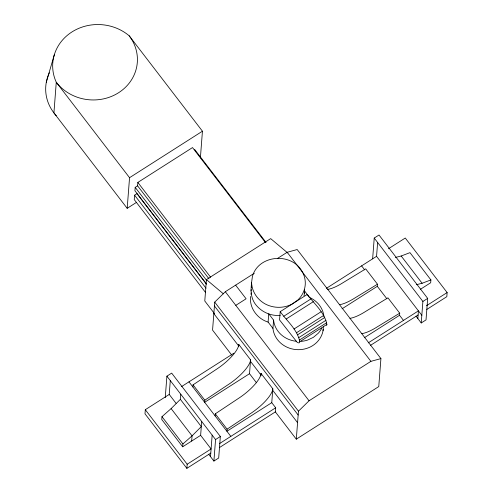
<?xml version="1.0" encoding="UTF-8"?>
<svg xmlns="http://www.w3.org/2000/svg" width="493" height="493" viewBox="0 0 493 493"><rect width="100%" height="100%" fill="white"/><g stroke="black" fill="none" stroke-linecap="round" stroke-linejoin="round"><path stroke-width="0.74" d="M136.302 202.512L127.188 208.323L129.548 177.69L56.276 82.263A45.8 41.905 4.4 0 1 71.941 31.953A45.8 41.905 4.4 0 1 129.172 35.773L202.438 131.206L200.38 158.006M206.518 284.221L136.98 193.657L134.589 195.179L134.25 199.61L205.649 292.608M265.32 242.396L192.516 147.573L137.843 182.435L137.584 185.83L135.193 187.358L134.928 190.754L206.333 283.752M170.295 380.596L169.228 394.437L145.306 409.695L144.991 413.818L186.859 468.35L210.782 453.092M180.758 394.227L180.37 399.336L171.126 408.598L161.975 416.684L161.753 419.512L182.687 446.781L200.633 435.337L201.692 421.49M165.241 397.678L166.899 376.171L171.681 373.121L220.34 436.496L218.689 458.009L213.907 461.06L208.644 454.213M182.687 446.781L182.909 443.946L161.975 416.684M192.886 386.962L193.053 384.854L215.527 369.892A27.516 8.578 -37.5 0 0 238.809 344.515L250.586 359.853L249.52 373.7L256.496 382.784M186.859 468.35L187.174 464.227L145.306 409.695M191.66 441.056L192.06 435.867L201.304 426.605L180.37 399.336M287.641 252.872L270.669 238.624L206.431 279.586L204.786 300.995L214.424 313.548M193.053 384.854L204.829 400.193L204.663 402.3L249.52 373.7M254.314 273.233L225.319 291.72L214.72 302.123L212.563 330.107L231.747 355.089M210.505 456.635L212.163 435.128M215.133 415.938L215.293 413.824L237.774 398.862A27.516 8.578 -37.5 0 0 261.05 373.484L272.826 388.823L271.76 402.67L275.686 407.779L275.365 411.901L219.422 447.582M213.907 461.06L215.558 439.553L166.899 376.171M215.293 413.824L227.07 429.163L226.909 431.27L271.76 402.67M238.692 346.049L238.809 344.515M280.221 315.341C270.367 316.346 260.298 311.428 254.727 303.263C249.427 295.171 251.184 285.318 252.434 276.333C258.406 255.084 290.291 252.182 301.537 270.466A26.862 24.582 4.4 0 1 297.667 300.145L292.158 304.045A26.862 24.582 4.4 0 1 265.308 304.015C257.494 299.762 251.898 291.702 251.603 282.699M260.871 375.783L261.05 373.484M323.26 329.219A25.297 23.146 4.4 0 1 298 349.685A25.297 23.146 4.4 0 1 272.943 328.387L268.106 322.089L268.74 313.819L273.578 320.117A25.297 23.146 4.4 0 0 296.706 341.316M272.943 328.387L273.578 320.117M280.197 311.675L279.562 319.945L297.002 342.124A11.703 2.995 57.5 0 0 299.775 341.723L326.89 324.431C324.585 312.328 314.275 303.996 307.312 294.383L280.197 311.675C287.166 321.282 297.47 329.62 299.775 341.723M304.489 293.286L304.44 289.619M296.299 439.171L298.456 411.187L309.056 400.784L370.902 361.344L380.916 358.596L378.766 386.58L296.299 439.171L275.248 411.754M323.038 330.717L323.328 326.958M372.634 258.837L374.23 238.064L379.012 235.013L427.677 298.394L426.02 319.908L421.238 322.958L415.981 316.112M421.823 315.292L376.56 256.335L377.626 242.488M386.869 298.764L377.311 286.316L377.472 284.208L365.695 268.87L343.319 282.507A27.516 8.578 -37.5 0 1 327.716 289.379M403.477 320.401L399.552 315.286L399.718 313.178L387.942 297.84L365.566 311.477A27.516 8.578 -37.5 0 1 349.956 318.349M417.836 318.533L418.428 310.867L368.234 342.875M421.238 322.958L422.889 301.445L374.23 238.064M395.386 257.457L401.185 256.003L409.973 252.644L430.907 279.913L430.685 282.742L420.437 289.28M388.459 248.749L405.264 238.027L447.133 292.559L446.818 296.681L426.778 309.462M250.968 290.962L251.147 289.588M251.418 287.53L251.701 285.33M250.69 296.478C249.014 307.774 257.445 318.903 268.106 322.089M250.968 294.327L251.159 292.867M304.045 295.8L304.662 291.036L309.284 297.347A25.297 23.146 4.4 0 1 323.919 316.407M46.299 82.251L54.409 54.464M182.909 443.946L192.06 435.867L171.126 408.598M204.829 400.193L227.304 385.23A27.516 8.578 -37.5 0 0 250.586 359.853M227.07 429.163L249.544 414.2A27.516 8.578 -37.5 0 0 272.826 388.823M129.548 177.69L202.438 131.206M277.504 258.443L287.166 252.28L297.18 249.532L380.916 358.596M235.79 305.352L246.099 298.783L235.629 285.145M326.366 288.343L376.56 256.335M283.734 316.278L310.843 298.986M286.26 318.959L313.369 301.667M181.486 386.623L233.818 353.247M293.988 329.028L321.097 311.736M296.429 332.812L323.544 315.526M297.562 334.821L324.671 317.529M342.068 308.791L377.311 286.316M298.826 337.6L325.941 320.308M299.584 339.967L326.699 322.675M364.309 337.76L399.552 315.286M422.889 301.445L427.677 298.394M215.558 439.553L220.34 436.496M426.445 305.752L447.133 292.559M370.526 345.334L418.113 314.99M187.174 464.227L211.096 448.969L200.633 435.337M219.619 443.534L275.686 407.779M377.472 284.208L355.096 297.846A27.516 8.578 -37.5 0 1 339.486 304.717M399.718 313.178L377.342 326.816A27.516 8.578 -37.5 0 1 361.733 333.687M416.32 284.72L422.119 283.272L430.907 279.913M206.431 279.586L223.397 293.84M401.185 256.003L422.119 283.272M361.609 265.869L364.66 269.844M287.166 252.28L370.902 361.344M194.649 149.441L266.047 242.439M225.319 291.72L309.056 400.784M137.843 182.435L210.647 277.257M137.584 185.83L208.989 278.828M135.193 187.358L206.592 280.357M134.589 195.179L205.994 288.183M214.72 302.123L298.456 411.187M214.424 305.95L298.16 415.014M213.833 313.61L238.63 345.901M250.321 361.135L261.08 375.148M272.309 389.772L297.569 422.674M127.188 208.323L53.922 112.891L56.276 82.263A44.721 40.919 4.4 0 0 118.597 92.721A44.721 40.919 4.4 0 0 129.172 35.773M188.967 381.853L230.835 436.385M169.228 394.437L176.056 403.329M56.307 115.738A44.721 40.919 4.4 0 1 49.399 72.773M321.732 328.202A25.297 23.146 4.4 0 1 318.225 333.274L313.388 337.329L307.552 340.084A25.297 23.146 4.4 0 1 301.118 341.347M326.89 324.431A11.703 2.995 57.5 0 1 326.489 325.423"/></g></svg>
